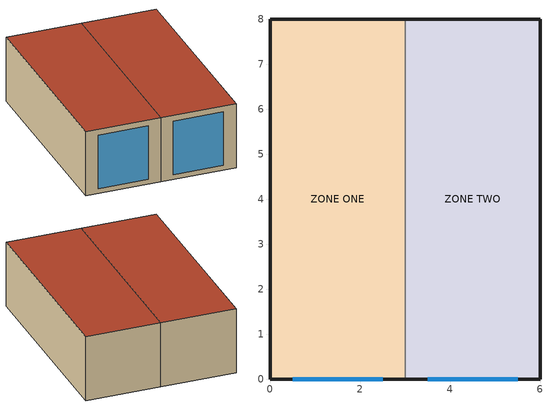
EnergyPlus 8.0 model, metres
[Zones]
ZONE ONE
 floor ground (FLOOR 1): 0,0 0,8 3,8 3,0 z0
 wall outside (EXT WALL): 3,8 0,8 0,0 3,0 z0:2.7
 wall to ZONE TWO (INT WALL 2): 3,0 3,8 z0:2.7
 window (TM33 Type A WINDOW): 0.5,0 2.5,0 z0.2:2.45
 roof outside (ROOF 1): 0,8 0,0 3,0 3,8 z2.7
ZONE TWO
 floor ground (FLOOR 1): 3,0 3,8 6,8 6,0 z0
 wall outside (EXT WALL): 3,0 6,0 6,8 3,8 z0:2.7
 window (TM33 Type A WINDOW): 3.5,0 5.5,0 z0.2:2.45
 roof outside (ROOF 1): 3,8 3,0 6,0 6,8 z2.7
[Site:Location]
LONDON: Latitude {deg}=51.48; Longitude {deg}=-0.45; Time Zone {hr}=0; Elevation {m}=24
[Site:GroundTemperature:BuildingSurface]
10, 10, 10, 10, 10, 10, 10, 10, 10, 10, 10, 10
[Site:GroundReflectance]
0.2, 0.2, 0.2, 0.2, 0.2, 0.2, 0.2, 0.2, 0.2, 0.2, 0.2, 0.2
[Building]
Case G7.1: North Axis {deg}=0; Terrain=Country; Loads Convergence Tolerance Value=0.04; Temperature Convergence Tolerance Value {deltaC}=0.004; Solar Distribution=FullInteriorAndExterior; Minimum Number of Warmup Days=6
[Material] Roughness=Smooth
Name | Thickness {m} | Conductivity {W/m-K} | Density {kg/m3} | Specific Heat {J/kg-K} | Thermal Absorptance | Solar Absorptance | Visible Absorptance
BRICK | 0.115 | 0.99 | 1800 | 850 | 0.9 | 0.8 | 0.8
INSULATION 1 | 0.06 | 0.04 | 30 | 850 | 0.000001 | 0.000001 | 0.000001
MASONRY | 0.175 | 0.79 | 1600 | 850 | 0.000001 | 0.000001 | 0.000001
PLASTER 1 | 0.015 | 0.7 | 1400 | 850 | 0.9 | 0.3 | 0.3
PLASTER 2 | 0.012 | 0.21 | 900 | 850 | 0.9 | 0.3 | 0.3
INSULATION 2 | 1 | 0.04 | 50 | 850 | 0.000001 | 0.000001 | 0.000001
CAST CONCRETE | 0.2 | 1.13 | 1000 | 850 | 0.9 | 0.8 | 0.8
TILES | 0.004 | 0.23 | 1500 | 1300 | 0.9 | 0.9 | 0.9
CONCRETE-ROOF | 0.2 | 2.1 | 2400 | 850 | 0.9 | 0.3 | 0.3
[Construction]
EXT WALL: BRICK, INSULATION 1, MASONRY, PLASTER 1
INT WALL 2: PLASTER 2, MASONRY, PLASTER 2
FLOOR 1: INSULATION 2, CAST CONCRETE
ROOF 1: TILES, INSULATION 2, CONCRETE-ROOF
TM33 Type A Window: TM33 Clear Glass, Air Space Resistance, TM33 Low E Glass
[WindowMaterial:Glazing] Optical Data Type=SpectralAverage; Thickness {m}=0.006; Infrared Transmittance at Normal Incidence=0; Front Side Infrared Hemispherical Emissivity=0.837; Conductivity {W/m-K}=1.06
Name | Solar Transmittance at Normal Incidence | Front Side Solar Reflectance at Normal Incidence | Back Side Solar Reflectance at Normal Incidence | Visible Transmittance at Normal Incidence | Front Side Visible Reflectance at Normal Incidence | Back Side Visible Reflectance at Normal Incidence | Back Side Infrared Hemispherical Emissivity
TM33 Clear Glass | 0.789 | 0.072 | 0.072 | 0.789 | 0.072 | 0.072 | 0.837
TM33 Low E Glass | 0.678 | 0.091 | 0.108 | 0.678 | 0.091 | 0.108 | 0.17
[WindowMaterial:Gas]
Air Space Resistance: Gas Type=AIR; Thickness {m}=0.012
[Zone]
ZONE ONE; ZONE TWO: 0, 0, 0, 1, 1, 2.7, 64.8
[ZoneInfiltration:DesignFlowRate] Schedule=Sch 1; Design Flow Rate Calculation Method=Flow/Zone; Design Flow Rate {m3/s}=0.0036; Constant Term Coefficient=1; Temperature Term Coefficient=0; Velocity Term Coefficient=0; Velocity Squared Term Coefficient=0
Name | Zone or ZoneList
ZONE ONE Infil 1 | ZONE ONE
ZONE TWO Infil 1 | ZONE TWO
[ZoneControl:Thermostat] Control Type Schedule=Zone Control Type Sched; Control 1=Heating Cooling Setpoints
Name | Zone or ZoneList
Zone 1 Thermostat | ZONE ONE
Zone 2 Thermostat | ZONE TWO
[ThermostatSetpoint:DualSetpoint]
Heating Cooling Setpoints: Heating Setpoint Temperature Schedule=Heating Setpoints; Cooling Setpoint Temperature Schedule=Cooling Setpoints
[Zone equipment]
ZONE ONE: Zone1Air
ZONE TWO: Zone2Air
[ZoneHVAC:IdealLoadsAirSystem] Maximum Heating Supply Air Temperature {C}=50; Minimum Cooling Supply Air Temperature {C}=13; Maximum Heating Supply Air Humidity Ratio {kgWater/kgDryAir}=0.01; Minimum Cooling Supply Air Humidity Ratio {kgWater/kgDryAir}=0.01; Dehumidification Control Type=ConstantSupplyHumidityRatio; Humidification Control Type=ConstantSupplyHumidityRatio
Zone1Air; Zone2Air
[Schedule:Day:Hourly]
Day Sch 1: 1, 1, 1, 1, 1, 1, 1, 1, 1, 1, 1, 1, 1, 1, 1, 1, 1, 1, 1, 1, 1, 1, 1, 1
Zone Heating Setpoint All Days: 21, 21, 21, 21, 21, 21, 21, 21, 21, 21, 21, 21, 21, 21, 21, 21, 21, 21, 21, 21, 21, 21, 21, 21
Zone Cooling Setpoint All Days: 25, 25, 25, 25, 25, 25, 25, 25, 25, 25, 25, 25, 25, 25, 25, 25, 25, 25, 25, 25, 25, 25, 25, 25
Control Type All Days: 4, 4, 4, 4, 4, 4, 4, 4, 4, 4, 4, 4, 4, 4, 4, 4, 4, 4, 4, 4, 4, 4, 4, 4
[Schedule:Week:Daily]
Week Sch 1: Day Sch 1, Day Sch 1, Day Sch 1, Day Sch 1, Day Sch 1, Day Sch 1, Day Sch 1, Day Sch 1, Day Sch 1, Day Sch 1, Day Sch 1, Day Sch 1
Zone Heating Setpoint All Weeks: Zone Heating Setpoint All Days, Zone Heating Setpoint All Days, Zone Heating Setpoint All Days, Zone Heating Setpoint All Days, Zone Heating Setpoint All Days, Zone Heating Setpoint All Days, Zone Heating Setpoint All Days, Zone Heating Setpoint All Days, Zone Heating Setpoint All Days, Zone Heating Setpoint All Days, Zone Heating Setpoint All Days, Zone Heating Setpoint All Days
Zone Cooling Setpoint All Weeks: Zone Cooling Setpoint All Days, Zone Cooling Setpoint All Days, Zone Cooling Setpoint All Days, Zone Cooling Setpoint All Days, Zone Cooling Setpoint All Days, Zone Cooling Setpoint All Days, Zone Cooling Setpoint All Days, Zone Cooling Setpoint All Days, Zone Cooling Setpoint All Days, Zone Cooling Setpoint All Days, Zone Cooling Setpoint All Days, Zone Cooling Setpoint All Days
Control Type All Weeks: Control Type All Days, Control Type All Days, Control Type All Days, Control Type All Days, Control Type All Days, Control Type All Days, Control Type All Days, Control Type All Days, Control Type All Days, Control Type All Days, Control Type All Days, Control Type All Days
[Schedule:Year]
Sch 1: Week Sch 1, 1, 1, 12, 31
Heating Setpoints: Zone Heating Setpoint All Weeks, 1, 1, 12, 31
Cooling Setpoints: Zone Cooling Setpoint All Weeks, 1, 1, 12, 31
Zone Control Type Sched: Control Type All Weeks, 1, 1, 12, 31
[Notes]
CIBSE TM33 Case G7.1-Annual Heating/Cooling Demand
Basic file description: Two zone building with all surfaces different
Author:   R. H. Henninger,  GARD Analytics, Inc.
Date:     June 19, 2007
Run:      Annual simulation using CIBSE TM33
Building: Fictional 2 zone building, heavyweight construction with Type A glass
Internal: None.
System:   None.
Plant:    None.
Material layer names follow:
Material layer names follow:
Material layer names follow:
